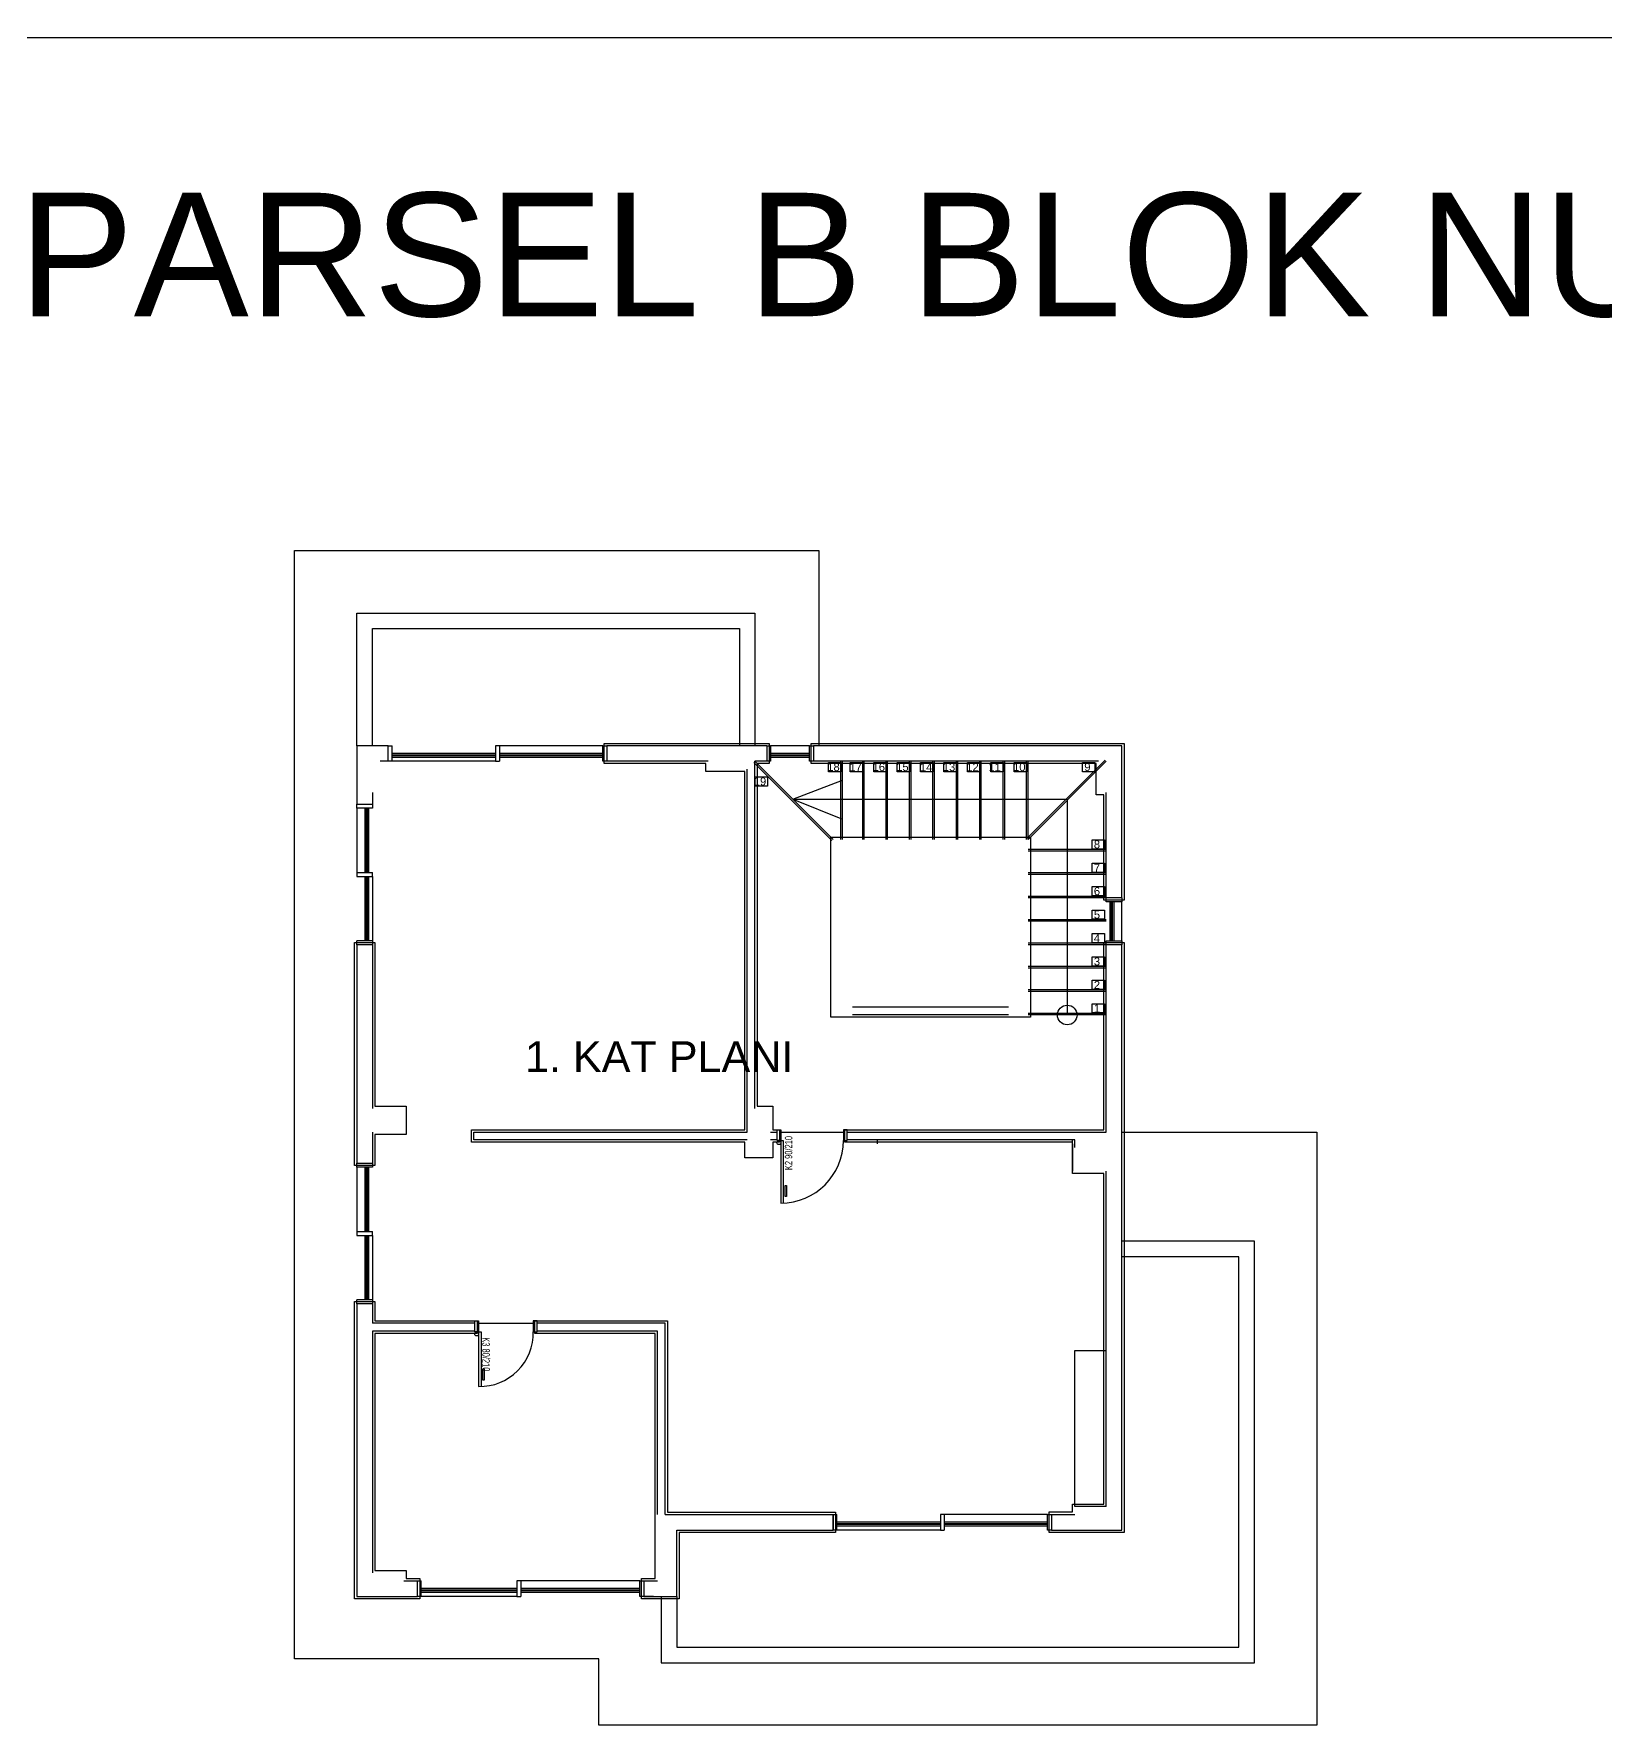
# Model space of a CAD drawing. Header units: millimetres. Extents: x 708 to 46452, y -4963 to 3960.
# Drawn here: x 6311 to 6815, y -2873 to -2332 of the extents above; entities that cross this region are included whole.
import ezdxf

# ---------------------------------------------------------------- set-up
doc = ezdxf.new("R2010")
doc.units = ezdxf.units.MM
doc.layers.add('YAZI', color=40, linetype='Continuous', lineweight=25)
doc.layers.add('Çerçeve', color=8, linetype='Continuous', lineweight=30)
doc.styles.add('mimari altlik$0$194_PTB_WET_B1$0$Standard', font='arial.ttf')
doc.styles.get("Standard").update_dxf_attribs({"font": 'arial.ttf'})

msp = doc.modelspace()

# ---------------------------------------------------------------- linework, layer by layer
for p, q in [((6394.87, -2852.056), (6394.87, -2497.056)), ((6394.87, -2497.056), (6562.87, -2497.056)), ((6562.87, -2497.056), (6562.87, -2559.556)), ((6414.87, -2559.556), (6414.87, -2517.056)), ((6414.87, -2517.056), (6542.37, -2517.056)), ((6542.37, -2517.056), (6542.37, -2559.556)), ((6419.87, -2559.556), (6419.87, -2522.056)), ((6419.87, -2522.056), (6537.37, -2522.056)), ((6537.37, -2522.056), (6537.37, -2559.556)), ((6424.87, -2559.556), (6414.87, -2559.556)), ((6414.87, -2559.556), (6414.87, -2578.306)), ((6424.87, -2559.556), (6426.12, -2559.556)), ((6424.87, -2564.556), (6424.87, -2559.556)), ((6426.12, -2564.556), (6426.12, -2559.556)), ((6459.245, -2562.056), (6426.12, -2562.056)), ((6459.245, -2562.556), (6426.12, -2562.556)), ((6493.62, -2559.556), (6459.245, -2559.556)), ((6459.245, -2559.556), (6459.245, -2564.556)), ((6460.495, -2559.556), (6460.495, -2564.556)), ((6493.62, -2562.056), (6460.495, -2562.056)), ((6493.62, -2562.556), (6460.495, -2562.556)), ((6493.62, -2564.556), (6493.62, -2559.556)), ((6493.62, -2559.556), (6494.87, -2559.556)), ((6494.12, -2565.306), (6494.12, -2558.806)), ((6494.12, -2558.806), (6546.87, -2558.806)), ((6546.12, -2559.556), (6494.87, -2559.556)), ((6494.87, -2559.556), (6494.87, -2564.556)), ((6546.12, -2559.556), (6546.12, -2564.556)), ((6546.12, -2559.556), (6547.37, -2559.556)), ((6546.87, -2558.806), (6546.87, -2565.306)), ((6559.87, -2559.556), (6547.37, -2559.556)), ((6547.37, -2559.556), (6547.37, -2564.556)), ((6559.87, -2562.056), (6547.37, -2562.056)), ((6559.87, -2562.556), (6547.37, -2562.556)), ((6559.87, -2564.556), (6559.87, -2559.556)), ((6559.87, -2559.556), (6561.12, -2559.556)), ((6560.37, -2565.306), (6560.37, -2558.806)), ((6560.37, -2558.806), (6660.62, -2558.806)), ((6659.87, -2559.556), (6561.12, -2559.556)), ((6561.12, -2559.556), (6561.12, -2564.556)), ((6659.87, -2608.306), (6659.87, -2559.556)), ((6660.62, -2558.806), (6660.62, -2609.056)), ((6424.87, -2564.556), (6422.37, -2564.556)), ((6424.87, -2564.556), (6422.37, -2564.556)), ((6459.245, -2564.556), (6424.87, -2564.556)), ((6459.245, -2562.806), (6426.12, -2562.806)), ((6459.245, -2563.306), (6426.12, -2563.306)), ((6459.245, -2564.556), (6460.495, -2564.556)), ((6493.62, -2562.806), (6460.495, -2562.806)), ((6493.62, -2563.306), (6460.495, -2563.306)), ((6494.87, -2564.556), (6493.62, -2564.556)), ((6526.62, -2565.306), (6494.12, -2565.306)), ((6527.37, -2564.556), (6494.87, -2564.556)), ((6526.62, -2567.806), (6526.62, -2565.306)), ((6539.12, -2567.806), (6526.62, -2567.806)), ((6539.12, -2682.604), (6539.12, -2567.806)), ((6539.87, -2683.354), (6539.87, -2567.056)), ((6542.37, -2675.806), (6542.37, -2564.556)), ((6546.12, -2564.556), (6542.37, -2564.556)), ((6546.87, -2565.306), (6543.12, -2565.306)), ((6543.12, -2565.306), (6543.12, -2675.056)), ((6547.37, -2564.556), (6546.12, -2564.556)), ((6559.87, -2562.806), (6547.37, -2562.806)), ((6559.87, -2563.306), (6547.37, -2563.306)), ((6561.12, -2564.556), (6559.87, -2564.556)), ((6651.62, -2565.306), (6560.37, -2565.306)), ((6652.37, -2564.556), (6561.12, -2564.556)), ((6651.62, -2575.306), (6651.62, -2565.306)), ((6414.87, -2579.556), (6414.87, -2578.306)), ((6414.87, -2578.306), (6419.87, -2578.306)), ((6419.87, -2574.556), (6419.87, -2578.306)), ((6419.87, -2578.306), (6419.87, -2579.556)), ((6554.45, -2576.636), (6642.37, -2576.636)), ((6642.37, -2576.636), (6642.37, -2645.806)), ((6654.12, -2575.306), (6651.62, -2575.306)), ((6654.12, -2609.056), (6654.12, -2575.306)), ((6654.87, -2608.306), (6654.87, -2574.556)), ((6419.87, -2579.556), (6414.87, -2579.556)), ((6414.87, -2579.556), (6414.87, -2601.431)), ((6417.37, -2579.556), (6417.37, -2600.181)), ((6417.87, -2579.556), (6417.87, -2600.181)), ((6418.12, -2579.556), (6418.12, -2600.181)), ((6418.62, -2579.556), (6418.62, -2600.181)), ((6566.62, -2646.556), (6566.62, -2588.806)), ((6566.62, -2588.806), (6630.62, -2588.806)), ((6630.62, -2588.806), (6630.62, -2646.556)), ((6654.87, -2592.806), (6629.87, -2592.806)), ((6654.87, -2593.306), (6629.87, -2593.306)), ((6414.87, -2600.181), (6419.87, -2600.181)), ((6419.87, -2601.431), (6419.87, -2600.181)), ((6654.87, -2600.306), (6629.87, -2600.306)), ((6414.87, -2601.431), (6419.87, -2601.431)), ((6417.37, -2601.431), (6417.37, -2622.056)), ((6417.87, -2601.431), (6417.87, -2622.056)), ((6418.12, -2601.431), (6418.12, -2622.056)), ((6418.62, -2601.431), (6418.62, -2622.056)), ((6419.87, -2601.431), (6419.87, -2623.306)), ((6654.87, -2600.806), (6629.87, -2600.806)), ((6654.87, -2607.806), (6629.87, -2607.806)), ((6654.87, -2608.306), (6629.87, -2608.306)), ((6660.62, -2609.056), (6654.12, -2609.056)), ((6659.87, -2608.306), (6654.87, -2608.306)), ((6654.87, -2609.556), (6654.87, -2608.306)), ((6659.87, -2609.556), (6654.87, -2609.556)), ((6656.12, -2622.056), (6656.12, -2609.556)), ((6656.62, -2622.056), (6656.62, -2609.556)), ((6656.87, -2622.056), (6656.87, -2609.556)), ((6657.37, -2622.056), (6657.37, -2609.556)), ((6659.87, -2608.306), (6659.87, -2609.556)), ((6659.87, -2622.056), (6659.87, -2609.556)), ((6654.87, -2615.306), (6629.87, -2615.306)), ((6654.87, -2615.806), (6629.87, -2615.806)), ((6419.87, -2622.056), (6414.87, -2622.056)), ((6414.87, -2623.306), (6414.87, -2622.056)), ((6654.87, -2623.306), (6654.87, -2622.056)), ((6654.87, -2622.056), (6659.87, -2622.056)), ((6659.87, -2622.056), (6659.87, -2623.306)), ((6414.12, -2694.056), (6414.12, -2622.556)), ((6414.12, -2622.556), (6420.62, -2622.556)), ((6414.87, -2623.306), (6414.87, -2693.306)), ((6419.87, -2623.306), (6414.87, -2623.306)), ((6419.87, -2623.306), (6419.87, -2675.806)), ((6420.62, -2622.556), (6420.62, -2675.056)), ((6654.87, -2622.806), (6629.87, -2622.806)), ((6654.87, -2623.306), (6629.87, -2623.306)), ((6654.12, -2682.604), (6654.12, -2622.556)), ((6654.12, -2622.556), (6660.62, -2622.556)), ((6654.87, -2683.354), (6654.87, -2623.306)), ((6659.87, -2623.306), (6654.87, -2623.306)), ((6659.87, -2810.806), (6659.87, -2623.306)), ((6660.62, -2622.556), (6660.62, -2811.556)), ((6654.87, -2630.306), (6629.87, -2630.306)), ((6654.87, -2630.806), (6629.87, -2630.806)), ((6654.87, -2637.806), (6629.87, -2637.806)), ((6654.87, -2638.306), (6629.87, -2638.306)), ((6623.62, -2643.306), (6573.62, -2643.306)), ((6630.62, -2646.556), (6566.62, -2646.556)), ((6623.62, -2645.806), (6573.62, -2645.806)), ((6654.87, -2645.306), (6629.87, -2645.306)), ((6654.87, -2645.806), (6629.87, -2645.806)), ((6420.62, -2675.056), (6430.62, -2675.056)), ((6430.62, -2675.056), (6430.62, -2684.056)), ((6543.12, -2675.056), (6548.12, -2675.056)), ((6548.12, -2675.056), (6548.12, -2682.604)), ((6419.87, -2683.306), (6419.87, -2693.306)), ((6430.62, -2684.056), (6420.62, -2684.056)), ((6420.62, -2684.056), (6420.62, -2694.056)), ((6451.62, -2686.604), (6451.62, -2682.604)), ((6451.62, -2682.604), (6539.12, -2682.604)), ((6539.12, -2686.604), (6451.62, -2686.604)), ((6452.37, -2685.854), (6452.37, -2683.354)), ((6452.37, -2683.354), (6539.87, -2683.354)), ((6539.87, -2685.854), (6452.37, -2685.854)), ((6539.12, -2691.556), (6539.12, -2686.604)), ((6547.37, -2683.354), (6549.44, -2683.354)), ((6549.44, -2685.854), (6547.37, -2685.854)), ((6548.12, -2682.604), (6550.19, -2682.604)), ((6550.19, -2686.604), (6548.12, -2686.604)), ((6548.12, -2686.604), (6548.12, -2691.556)), ((6549.44, -2686.056, 0), (6549.44, -2682.556)), ((6549.44, -2682.556), (6550.69, -2682.556)), ((6550.69, -2686.056, 0), (6549.44, -2686.056, 0)), ((6550.19, -2682.604), (6550.19, -2686.604)), ((6550.69, -2682.556), (6550.69, -2686.056, 0)), ((6550.69, -2683.306), (6570.69, -2683.306)), ((6550.69, -2686.056, 0), (6550.69, -2706.056, 0)), ((6550.69, -2686.056, 0), (6551.44, -2686.056, 0)), ((6551.44, -2686.056, 0), (6551.44, -2706.042, 0)), ((6570.69, -2682.556), (6570.69, -2686.056, 0)), ((6571.94, -2682.556), (6570.69, -2682.556)), ((6570.69, -2686.056, 0), (6571.94, -2686.056, 0)), ((6571.19, -2686.604), (6571.19, -2682.604)), ((6571.19, -2682.604), (6654.12, -2682.604)), ((6644.12, -2686.604), (6571.19, -2686.604)), ((6571.94, -2686.056, 0), (6571.94, -2682.556)), ((6571.94, -2683.354), (6654.87, -2683.354)), ((6644.87, -2685.854), (6571.94, -2685.854)), ((6644.05, -2685.854), (6581.55, -2685.854)), ((6581.55, -2685.854), (6581.55, -2687.124)), ((6644.05, -2687.124), (6644.05, -2685.854)), ((6644.05, -2687.124), (6644.05, -2695.874)), ((6644.12, -2696.556), (6644.12, -2686.604)), ((6644.87, -2688.306), (6644.87, -2685.854)), ((6659.87, -2683.354), (6722.37, -2683.354)), ((6722.37, -2683.354), (6722.37, -2873.306)), ((6548.12, -2691.556), (6539.12, -2691.556)), ((6420.62, -2694.056), (6414.12, -2694.056)), ((6414.87, -2694.556), (6414.87, -2693.306)), ((6414.87, -2693.306), (6419.87, -2693.306)), ((6419.87, -2694.556), (6414.87, -2694.556)), ((6414.87, -2694.556), (6414.87, -2716.431)), ((6417.37, -2694.556), (6417.37, -2715.181)), ((6417.87, -2694.556), (6417.87, -2715.181)), ((6418.12, -2694.556), (6418.12, -2715.181)), ((6418.62, -2694.556), (6418.62, -2715.181)), ((6419.87, -2693.306), (6419.87, -2694.556)), ((6654.12, -2696.556), (6644.12, -2696.556)), ((6654.12, -2802.556), (6654.12, -2696.556)), ((6654.87, -2803.306), (6654.87, -2695.806)), ((6552.039, -2703.993, 0), (6552.039, -2700.404, 0)), ((6552.039, -2700.404, 0), (6552.485, -2700.404, 0)), ((6552.485, -2700.404, 0), (6552.485, -2703.993, 0)), ((6552.485, -2703.993, 0), (6552.039, -2703.993, 0)), ((6414.87, -2715.181), (6419.87, -2715.181)), ((6414.87, -2716.431), (6419.87, -2716.431)), ((6417.37, -2716.431), (6417.37, -2737.056)), ((6417.87, -2716.431), (6417.87, -2737.056)), ((6418.12, -2716.431), (6418.12, -2737.056)), ((6418.62, -2716.431), (6418.62, -2737.056)), ((6419.87, -2716.431), (6419.87, -2715.181)), ((6419.87, -2716.431), (6419.87, -2738.306)), ((6702.37, -2718.306), (6659.87, -2718.306)), ((6702.37, -2853.306), (6702.37, -2718.306)), ((6697.37, -2723.306), (6659.87, -2723.306)), ((6697.37, -2848.306), (6697.37, -2723.306)), ((6414.12, -2832.806), (6414.12, -2737.556)), ((6414.12, -2737.556), (6420.62, -2737.556)), ((6419.87, -2737.056), (6414.87, -2737.056)), ((6414.87, -2738.306), (6414.87, -2737.056)), ((6414.87, -2738.306), (6414.87, -2832.056)), ((6419.87, -2738.306), (6414.87, -2738.306)), ((6419.87, -2738.306), (6419.87, -2744.556)), ((6420.62, -2737.556), (6420.62, -2743.806)), ((6452.62, -2744.556), (6419.87, -2744.556)), ((6420.62, -2743.806), (6453.37, -2743.806)), ((6452.62, -2747.306, 0), (6452.62, -2743.806, 0)), ((6452.62, -2743.806, 0), (6453.87, -2743.806, 0)), ((6453.37, -2743.806), (6453.37, -2747.806)), ((6453.87, -2743.806, 0), (6453.87, -2747.306, 0)), ((6453.87, -2744.556), (6471.37, -2744.556)), ((6471.37, -2743.806, 0), (6471.37, -2747.306, 0)), ((6472.62, -2743.806, 0), (6471.37, -2743.806, 0)), ((6471.87, -2747.806), (6471.87, -2743.806)), ((6471.87, -2743.806), (6514.37, -2743.806)), ((6472.62, -2747.306, 0), (6472.62, -2743.806, 0)), ((6513.62, -2744.556), (6472.62, -2744.556)), ((6513.62, -2805.806), (6513.62, -2744.556)), ((6514.37, -2743.806), (6514.37, -2805.056)), ((6419.87, -2747.056), (6419.87, -2824.556)), ((6452.62, -2747.056), (6419.87, -2747.056)), ((6453.37, -2747.806), (6420.62, -2747.806)), ((6420.62, -2747.806), (6420.62, -2823.806)), ((6453.87, -2747.306, 0), (6452.62, -2747.306, 0)), ((6453.87, -2747.306, 0), (6453.87, -2764.806, 0)), ((6453.87, -2747.306, 0), (6454.62, -2747.306, 0)), ((6454.62, -2747.306, 0), (6454.62, -2764.792, 0)), ((6471.37, -2747.306, 0), (6472.62, -2747.306, 0)), ((6510.37, -2747.806), (6471.87, -2747.806)), ((6511.12, -2747.056), (6472.62, -2747.056)), ((6510.37, -2826.306), (6510.37, -2747.806)), ((6511.12, -2805.806), (6511.12, -2747.056)), ((6644.87, -2803.306), (6644.87, -2753.306)), ((6644.87, -2753.306), (6654.87, -2753.306)), ((6455.22, -2762.743, 0), (6455.22, -2759.154, 0)), ((6455.22, -2759.154, 0), (6455.665, -2759.154, 0)), ((6455.665, -2762.743, 0), (6455.22, -2762.743, 0)), ((6455.665, -2759.154, 0), (6455.665, -2762.743, 0)), ((6419.87, -2785.806), (6419.87, -2810.806)), ((6513.62, -2805.806), (6567.37, -2805.806)), ((6514.37, -2805.056), (6568.12, -2805.056)), ((6556.12, -2805.806), (6556.12, -2805.806)), ((6567.37, -2805.806), (6567.37, -2810.806)), ((6567.37, -2805.806), (6568.62, -2805.806)), ((6567.37, -2810.806), (6567.37, -2805.806)), ((6568.12, -2805.056), (6568.12, -2811.556)), ((6568.62, -2810.806), (6568.62, -2805.806)), ((6636.12, -2805.806), (6601.745, -2805.806)), ((6601.745, -2805.806), (6601.745, -2810.806)), ((6602.995, -2805.806), (6602.995, -2810.806)), ((6636.12, -2810.806), (6636.12, -2805.806)), ((6636.12, -2805.806), (6637.37, -2805.806)), ((6636.62, -2811.556), (6636.62, -2804.955)), ((6636.62, -2804.955), (6644.12, -2804.955)), ((6637.37, -2805.705), (6637.37, -2810.806)), ((6637.37, -2805.806), (6644.87, -2805.806)), ((6637.37, -2805.806), (6637.37, -2810.806)), ((6644.12, -2804.955), (6644.12, -2802.556)), ((6644.12, -2802.556), (6654.12, -2802.556)), ((6654.87, -2803.306), (6644.87, -2803.306)), ((6517.37, -2832.056), (6517.37, -2810.806)), ((6517.37, -2810.806), (6567.37, -2810.806)), ((6568.12, -2811.556), (6518.12, -2811.556)), ((6518.12, -2811.556), (6518.12, -2832.806)), ((6601.745, -2810.806), (6567.37, -2810.806)), ((6601.745, -2808.306), (6568.62, -2808.306)), ((6601.745, -2808.806), (6568.62, -2808.806)), ((6601.745, -2809.056), (6568.62, -2809.056)), ((6601.745, -2809.556), (6568.62, -2809.556)), ((6601.745, -2810.806), (6602.995, -2810.806)), ((6636.12, -2808.306), (6602.995, -2808.306)), ((6636.12, -2808.806), (6602.995, -2808.806)), ((6636.12, -2809.056), (6602.995, -2809.056)), ((6636.12, -2809.556), (6602.995, -2809.556)), ((6637.37, -2810.806), (6636.12, -2810.806)), ((6660.62, -2811.556), (6636.62, -2811.556)), ((6637.37, -2810.806), (6659.87, -2810.806)), ((6420.62, -2823.806), (6430.62, -2823.806)), ((6429.87, -2827.056), (6434.245, -2827.056)), ((6430.62, -2823.806), (6430.62, -2826.306)), ((6430.62, -2826.306), (6434.995, -2826.306)), ((6434.245, -2827.056), (6435.495, -2827.056)), ((6434.245, -2832.056), (6434.245, -2827.056)), ((6434.995, -2826.306), (6434.995, -2832.806)), ((6435.495, -2832.056), (6435.495, -2827.056)), ((6505.495, -2827.056), (6466.12, -2827.056)), ((6466.12, -2827.056), (6466.12, -2832.056)), ((6467.37, -2827.056), (6467.37, -2832.056)), ((6505.495, -2832.056), (6505.495, -2827.056)), ((6505.495, -2827.056), (6506.745, -2827.056)), ((6505.995, -2832.806), (6505.995, -2826.306)), ((6505.995, -2826.306), (6510.37, -2826.306)), ((6506.745, -2827.056), (6509.87, -2827.056)), ((6506.745, -2827.056), (6511.12, -2827.056)), ((6506.745, -2827.056), (6506.745, -2832.056)), ((6434.995, -2832.806), (6414.12, -2832.806)), ((6414.87, -2832.056), (6434.245, -2832.056)), ((6466.12, -2832.056), (6434.245, -2832.056)), ((6466.12, -2829.556), (6435.495, -2829.556)), ((6466.12, -2830.056), (6435.495, -2830.056)), ((6466.12, -2830.306), (6435.495, -2830.306)), ((6466.12, -2830.806), (6435.495, -2830.806)), ((6466.12, -2832.056), (6467.37, -2832.056)), ((6505.495, -2829.556), (6467.37, -2829.556)), ((6505.495, -2830.056), (6467.37, -2830.056)), ((6505.495, -2830.306), (6467.37, -2830.306)), ((6505.495, -2830.806), (6467.37, -2830.806)), ((6506.745, -2832.056), (6505.495, -2832.056)), ((6518.12, -2832.806), (6505.995, -2832.806)), ((6509.87, -2832.056), (6506.745, -2832.056)), ((6506.745, -2832.056), (6517.37, -2832.056)), ((6512.37, -2832.056), (6512.37, -2853.306)), ((6517.37, -2832.056), (6517.37, -2848.306)), ((6517.37, -2848.306), (6697.37, -2848.306)), ((6492.37, -2852.056), (6394.87, -2852.056)), ((6492.37, -2873.306), (6492.37, -2852.056)), ((6512.37, -2853.306), (6702.37, -2853.306)), ((6722.37, -2873.306), (6492.37, -2873.306))]:
    msp.add_line(p, q)
for points in [[(6567.016, -2589.91), (6542.016, -2564.91)], [(6567.37, -2589.556), (6542.37, -2564.556)], [(6569.87, -2589.556), (6569.87, -2564.556)], [(6570.37, -2589.556), (6570.37, -2564.556)], [(6576.87, -2589.556), (6576.87, -2564.556)], [(6577.37, -2589.556), (6577.37, -2564.556)], [(6584.37, -2589.556), (6584.37, -2564.556)], [(6584.87, -2589.556), (6584.87, -2564.556)], [(6591.87, -2589.556), (6591.87, -2564.556)], [(6592.37, -2589.556), (6592.37, -2564.556)], [(6599.37, -2589.556), (6599.37, -2564.556)], [(6599.87, -2589.556), (6599.87, -2564.556)], [(6606.87, -2589.556), (6606.87, -2564.556)], [(6607.37, -2589.556), (6607.37, -2564.556)], [(6614.37, -2589.556), (6614.37, -2564.556)], [(6614.87, -2589.556), (6614.87, -2564.556)], [(6621.87, -2589.556), (6621.87, -2564.556)], [(6622.37, -2589.556), (6622.37, -2564.556)], [(6629.37, -2589.556), (6629.37, -2564.556)], [(6629.516, -2589.203), (6654.516, -2564.203)], [(6629.87, -2589.556), (6629.87, -2564.556)], [(6629.87, -2589.556), (6654.87, -2564.556)], [(6554.45, -2576.636), (6570.37, -2570.596)], [(6554.45, -2576.636), (6570.37, -2583.096)]]:
    msp.add_lwpolyline(points)
for points in [[(6569.87, -2567.874), (6565.905, -2567.874), (6565.905, -2564.913), (6569.87, -2564.913)], [(6576.87, -2567.874), (6572.905, -2567.874), (6572.905, -2564.913), (6576.87, -2564.913)], [(6584.37, -2567.874), (6580.405, -2567.874), (6580.405, -2564.913), (6584.37, -2564.913)], [(6591.87, -2567.874), (6587.905, -2567.874), (6587.905, -2564.913), (6591.87, -2564.913)], [(6599.37, -2567.874), (6595.405, -2567.874), (6595.405, -2564.913), (6599.37, -2564.913)], [(6606.87, -2567.874), (6602.905, -2567.874), (6602.905, -2564.913), (6606.87, -2564.913)], [(6614.37, -2567.874), (6610.405, -2567.874), (6610.405, -2564.913), (6614.37, -2564.913)], [(6621.87, -2567.874), (6617.905, -2567.874), (6617.905, -2564.913), (6621.87, -2564.913)], [(6629.37, -2567.874), (6625.405, -2567.874), (6625.405, -2564.913), (6629.37, -2564.913)], [(6651.237, -2567.874), (6647.272, -2567.874), (6647.272, -2564.913), (6651.237, -2564.913)], [(6546.432, -2572.498), (6542.467, -2572.498), (6542.467, -2569.537), (6546.432, -2569.537)], [(6654.303, -2592.654), (6650.338, -2592.654), (6650.338, -2589.694), (6654.303, -2589.694)], [(6654.303, -2600.154), (6650.338, -2600.154), (6650.338, -2597.194), (6654.303, -2597.194)], [(6654.303, -2607.654), (6650.338, -2607.654), (6650.338, -2604.694), (6654.303, -2604.694)], [(6654.303, -2615.154), (6650.338, -2615.154), (6650.338, -2612.194), (6654.303, -2612.194)], [(6654.303, -2622.654), (6650.338, -2622.654), (6650.338, -2619.694), (6654.303, -2619.694)], [(6654.303, -2630.154), (6650.338, -2630.154), (6650.338, -2627.194), (6654.303, -2627.194)], [(6654.303, -2637.654), (6650.338, -2637.654), (6650.338, -2634.694), (6654.303, -2634.694)], [(6654.303, -2645.154), (6650.338, -2645.154), (6650.338, -2642.194), (6654.303, -2642.194)]]:
    msp.add_lwpolyline(points, close=True)
for centre, radius in [((6642.37, -2645.806), 3.148), ((6550.044, -2686.73, 0), 0.621), ((6453.224, -2747.98), 0.621)]:
    msp.add_circle(centre, radius)
for centre, radius, start, end in [((6550.598, -2685.983, 0), 20.092, 270.26157, 359.79129), ((6454.224, -2747.66, 0), 17.15, 268.81875, 1.18125)]:
    msp.add_arc(centre, radius, start, end)
at = {"layer": 'Çerçeve'}
msp.add_line((4940.496, -2332.719), (44558.889, -2331.52), dxfattribs=at)

# ---------------------------------------------------------------- texts
at = {"width": 0.6}
for s, rotation, p in [('K2 90/210', 90, (6554.33, -2695.508, 0)), ('K3 80/210', 270, (6455.052, -2749.054, 0))]:
    msp.add_text(s, height=2.3906, rotation=rotation, dxfattribs=at).set_placement(p)
at = {"attachment_point": 9, "style": 'mimari altlik$0$194_PTB_WET_B1$0$Standard'}
for s, insert, char_height in [('18', (6569.508, -2567.699), 2.5633), ('17', (6576.604, -2567.699), 2.5633), ('16', (6584.029, -2567.699), 2.5633), ('15', (6591.59, -2567.699), 2.5633), ('14', (6599.191, -2567.699), 2.5633), ('13', (6606.516, -2567.699), 2.5633), ('\\pt46.13936;12', (6614.041, -2567.699), 2.5633), ('\\pt46.13936;11', (6621.123, -2567.699), 2.5633), ('10', (6629.025, -2567.699), 2.5633), ('9', (6649.837, -2567.699), 2.563), ('\\pt46.13936;19', (6545.969, -2572.324), 2.5633), ('8', (6652.903, -2592.48), 2.563), ('7', (6652.903, -2599.98), 2.563), ('6', (6652.903, -2607.48), 2.563), ('5', (6652.903, -2614.98), 2.563), ('4', (6652.903, -2622.48), 2.563), ('3', (6652.903, -2629.98), 2.563), ('2', (6652.903, -2637.48), 2.563), ('1', (6652.903, -2644.98), 2.563)]:
    msp.add_mtext_dynamic_manual_height_columns(s, width=47.59002, gutter_width=12.816, heights=[0], dxfattribs=dict(at, insert=insert, char_height=char_height))
at = {"layer": 'YAZI'}
for s, height, p in [('BEKTAŞ  MAH. 1900 ADA 1 PARSEL B BLOK NUMARATAJ ŞEMASI', 39.55599, (5591.03, -2421.991)), ('1. KAT PLANI', 9.889, (6468.71, -2664.093))]:
    msp.add_text(s, height=height, dxfattribs=at).set_placement(p)

doc.saveas('drawing.dxf')
